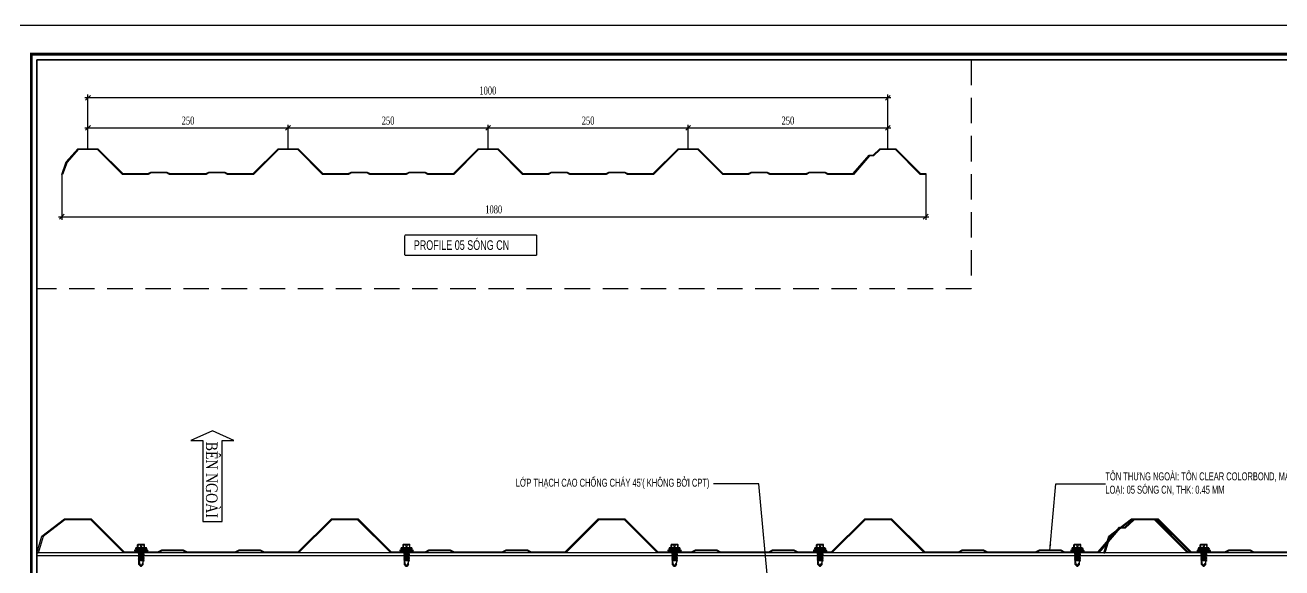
# Model space of a CAD drawing. Header units: inches. Extents: x 315041 to 662841, y -45540 to -35018.
# Drawn here: x 330212.1 to 330604.7, y -35801.8 to -35632.2 of the extents above; entities that cross this region are included whole.
import ezdxf

# ---------------------------------------------------------------- set-up
doc = ezdxf.new("R2010")
doc.units = ezdxf.units.IN
doc.header["$MEASUREMENT"] = 0
doc.linetypes.add('HIDDEN2', pattern=[4.7625, 3.175, -1.5875])
for name, color, linetype in [('2', 2, 'Continuous'), ('3', 3, 'Continuous'), ('7', 7, 'Continuous'), ('BAO KHUNG', 31, 'Continuous'), ('CAUTAO', 7, 'Continuous'), ('STRUCTURE', 1, 'Continuous')]:
    doc.layers.add(name, color=color, linetype=linetype)
doc.styles.add('ST1', font='times.ttf', dxfattribs={"width": 0.7})
doc.styles.add('ST1H', font='vnshxh.shx', dxfattribs={"width": 0.7})
doc.styles.add('vntimeh.shx', font='vntimeh.shx', dxfattribs={"width": 0.8, "bigfont": 'bigfont.shx'})
doc.dimstyles.new('3', dxfattribs={"dimtxt": 3.5, "dimasz": 1.8, "dimexe": 1, "dimexo": 0, "dimgap": 1, "dimtad": 1, "dimdec": 0, "dimlfac": 3, "dimzin": 0, "dimdsep": 46, "dimtxsty": 'ST1H', "dimblk": 'OBLIQUE', "dimcen": 1, "dimdle": 1, "dimclrd": 8, "dimclre": 8, "dimclrt": 3, "dimadec": 0, "dimazin": 0, "dimtfac": 1, "dimtdec": 0, "dimtix": 1, "dimtofl": 0, "dimtmove": 1, "dimatfit": 3, "dimfxl": 0.18, "dimtolj": 1, "dimtzin": 0, "dimlwd": -1, "dimlwe": -1, "dimarcsym": 1})
doc.dimstyles.new('4', dxfattribs={"dimtxt": 2.5, "dimasz": 1.5, "dimexe": 1, "dimexo": 0, "dimgap": 1, "dimtad": 1, "dimdec": 0, "dimlfac": 4, "dimzin": 0, "dimdsep": 46, "dimtxsty": 'ST1', "dimblk": 'OBLIQUE', "dimcen": 1, "dimdle": 1, "dimclrd": 8, "dimclre": 8, "dimclrt": 3, "dimadec": 0, "dimazin": 0, "dimtfac": 1, "dimtdec": 0, "dimtix": 1, "dimtmove": 0, "dimatfit": 3, "dimfxl": 0.18, "dimtfill": 1, "dimtolj": 1, "dimtzin": 0, "dimlwd": -1, "dimlwe": -1, "dimarcsym": 1})

# ---------------------------------------------------------------- blocks, each defined once
blk = doc.blocks.new('A$C75D82031')
at = {"layer": '2', "color": 157, "linetype": 'Continuous'}
blk.add_lwpolyline([(0, 420), (594, 420), (594, 0), (0, 0)], close=True, dxfattribs=at)
at = {"layer": '7', "color": 147, "linetype": 'Continuous'}
blk.add_lwpolyline([(12.33, 57.61), (581.67, 57.61), (581.67, 409.19), (12.33, 409.19)], close=True, dxfattribs=at)
at = {"layer": 'BAO KHUNG', "color": 167, "linetype": 'Continuous', "const_width": 0.871}
blk.add_lwpolyline([(10.59, 9.07), (583.41, 9.07), (583.41, 410.93), (10.59, 410.93)], close=True, dxfattribs=at)
blk = doc.blocks.new('Short_Self_drilling')
at = {"layer": 'STRUCTURE', "color": 1, "linetype": 'Continuous'}
for p, q in [((6.4, 1.7), (-6.4, 1.7)), ((5.1, 3.8), (-5.1, 3.8)), ((-2.6, 2.9), (-5.1, 2.9)), ((-3.4, 3.8), (-3.4, 6.8)), ((3, 7.2), (-3, 7.2)), ((2.6, 2.9), (-2.6, 2.9)), ((-2.1, 2.8), (-2.1, 2.9)), ((6.3, 0), (0, 0)), ((2.2, 2.8), (2.2, 2.9)), ((2.2, -0.5), (2.2, 0)), ((5.1, 2.9), (2.6, 2.9)), ((3.4, 3.8), (3.4, 6.8)), ((3, -1.2), (-2.7, -0.2)), ((3, -2.7), (-2.7, -1.8)), ((3, -4.2), (-2.7, -3.3)), ((3, -5.8), (-2.7, -4.8)), ((3, -7.3), (-2.7, -6.3)), ((-1.9, -8), (-2.7, -7.9)), ((-2.1, -1.4), (-2.1, -0.9)), ((-2.1, -2.9), (-2.1, -2.4)), ((-2.1, -4.4), (-2.1, -3.9)), ((-2.1, -6), (-2.1, -5.4)), ((-2.1, -7.5), (-2.1, -7)), ((-2.1, -12.3), (-2.1, -8.5)), ((3, -8.8), (-1.1, -8.1)), ((2.1, -12.3), (2.1, -9.1)), ((2.2, -2), (2.2, -1.5)), ((2.2, -3.6), (2.2, -3)), ((2.2, -5.1), (2.2, -4.6)), ((2.2, -6.6), (2.2, -6.1)), ((2.2, -8.1), (2.2, -7.6))]:
    blk.add_line(p, q, dxfattribs=at)
blk.add_lwpolyline([(6.4, 1.3), (6.4, 1.7), (2.1, 2.8), (-2.1, 2.8), (-6.4, 1.7), (-6.4, 1.3)], close=True, dxfattribs=at)
for points in [[(-6.4, 1.3, -0.088869), (-6.3, 0), (0, 0)], [(-0.1, 3.8), (-0.3, 6.2, 0.338878), (-3.1, 6.2), (-3.3, 3.8)], [(3.3, 3.8), (3.1, 6.2, 0.338878), (0.3, 6.2), (0.1, 3.8)], [(-0.1, -14), (-1, -12.2, -0.148657), (-1.4, -11.2), (-2, -7.7, -0.815006), (-1.2, -7.8, 0.150833), (-0.8, -8.7)], [(2.1, -12.3), (1.7, -11.7, 0.52242), (0.9, -11.7), (-0.2, -14.2)], [(2.1, -12.3), (0.2, -14.2, -0.333596), (-0.2, -14.2), (-2.1, -12.3)]]:
    blk.add_lwpolyline(points, format="xyb", dxfattribs=at)
for points in [[(3, -1.2), (2.2, -1.5), (-2.1, -0.8), (-2.7, -0.2), (-2.4, 0)], [(3, -2.7), (2.2, -3), (-2.1, -2.4), (-2.7, -1.8), (-2.1, -1.4), (2.2, -2), (3, -2.7)], [(3, -4.2), (2.2, -4.6), (-2.1, -3.9), (-2.7, -3.3), (-2.1, -2.9), (2.2, -3.6), (3, -4.2)], [(3, -5.8), (2.2, -6.1), (-2.1, -5.4), (-2.7, -4.8), (-2.1, -4.4), (2.2, -5.1), (3, -5.8)], [(3, -7.3), (2.2, -7.6), (-2.1, -7), (-2.7, -6.3), (-2.1, -6), (2.2, -6.6), (3, -7.3)], [(-1.8, -8.5), (-2.1, -8.5), (-2.7, -7.9), (-2.1, -7.5), (-1.8, -7.5)], [(-1.3, -7.6), (2.2, -8.1), (3, -8.8)], [(-1.2, 0), (2.2, -0.5), (3, -1.2)], [(3, -8.8), (2.2, -9.1), (-0.8, -8.7)]]:
    blk.add_lwpolyline(points, dxfattribs=at)
for centre, radius, start, end in [((-5, 3.3), 0.455, 109.7949, 250.2674), ((-3, 6.8), 0.429, 90.0311, 180.0311), ((3, 6.8), 0.429, 0.0311, 90.0311), ((5.1, 3.3), 0.435, 279.7276, 80.3347), ((10, 0.2), 3.74, 162.2963, 182.6103)]:
    blk.add_arc(centre, radius, start, end, dxfattribs=at)
blk = doc.blocks.new('_Oblique')
at = {"color": 0, "linetype": 'ByBlock', "lineweight": -2}
blk.add_line((-0.5, -0.5), (0.5, 0.5), dxfattribs=at)
blk = doc.blocks.new('*D769')
at = {"color": 8, "linetype": 'Continuous', "transparency": 16777216}
for p, q in [((330230.71, -35664.34), (330295.22, -35664.34)), ((330231.71, -35670.87), (330231.71, -35663.34)), ((330294.22, -35671.12), (330294.22, -35663.34))]:
    blk.add_line(p, q, dxfattribs=at)
at = {"layer": 'Defpoints', "color": 0, "transparency": 16777216}
for p in [(330294.22, -35664.34), (330231.71, -35670.87), (330294.22, -35671.12)]:
    blk.add_point(p, dxfattribs=at)
at = {"color": 8, "transparency": 16777216, "xscale": 1.5, "yscale": 1.5, "zscale": 1.5, "rotation": 180}
blk.add_blockref('_Oblique', (330231.71, -35664.34), dxfattribs=at)
at = {"color": 8, "transparency": 16777216, "xscale": 1.5, "yscale": 1.5, "zscale": 1.5}
blk.add_blockref('_Oblique', (330294.22, -35664.34), dxfattribs=at)
at = {"color": 3, "transparency": 16777216, "insert": (330262.97, -35662.07), "char_height": 2.5, "attachment_point": 5, "style": 'ST1', "bg_fill": 3, "box_fill_scale": 1.25, "bg_fill_color": 256, "bg_fill_true_color": 13158600, "bg_fill_transparency": 5074780}
blk.add_mtext('\\A1;250', dxfattribs=at)
blk = doc.blocks.new('*D770')
at = {"color": 8, "linetype": 'Continuous', "transparency": 16777216}
for p, q in [((330293.22, -35664.34), (330357.74, -35664.34)), ((330294.22, -35671.12), (330294.22, -35663.34)), ((330356.74, -35671.12), (330356.74, -35663.34))]:
    blk.add_line(p, q, dxfattribs=at)
at = {"layer": 'Defpoints', "color": 0, "transparency": 16777216}
for p in [(330356.74, -35664.34), (330294.22, -35671.12), (330356.74, -35671.12)]:
    blk.add_point(p, dxfattribs=at)
at = {"color": 8, "transparency": 16777216, "xscale": 1.5, "yscale": 1.5, "zscale": 1.5, "rotation": 180}
blk.add_blockref('_Oblique', (330294.22, -35664.34), dxfattribs=at)
at = {"color": 8, "transparency": 16777216, "xscale": 1.5, "yscale": 1.5, "zscale": 1.5}
blk.add_blockref('_Oblique', (330356.74, -35664.34), dxfattribs=at)
at = {"color": 3, "transparency": 16777216, "insert": (330325.48, -35662.07), "char_height": 2.5, "attachment_point": 5, "style": 'ST1', "bg_fill": 3, "box_fill_scale": 1.25, "bg_fill_color": 256, "bg_fill_true_color": 13158600, "bg_fill_transparency": 976668}
blk.add_mtext('\\A1;250', dxfattribs=at)
blk = doc.blocks.new('*D771')
at = {"color": 8, "linetype": 'Continuous', "transparency": 16777216}
for p, q in [((330355.74, -35664.34), (330420.2, -35664.34)), ((330356.74, -35671.12), (330356.74, -35663.34)), ((330419.2, -35671.12), (330419.2, -35663.34))]:
    blk.add_line(p, q, dxfattribs=at)
at = {"layer": 'Defpoints', "color": 0, "transparency": 16777216}
for p in [(330419.2, -35664.34), (330356.74, -35671.12), (330419.2, -35671.12)]:
    blk.add_point(p, dxfattribs=at)
at = {"color": 8, "transparency": 16777216, "xscale": 1.5, "yscale": 1.5, "zscale": 1.5, "rotation": 180}
blk.add_blockref('_Oblique', (330356.74, -35664.34), dxfattribs=at)
at = {"color": 8, "transparency": 16777216, "xscale": 1.5, "yscale": 1.5, "zscale": 1.5}
blk.add_blockref('_Oblique', (330419.2, -35664.34), dxfattribs=at)
at = {"color": 3, "transparency": 16777216, "insert": (330387.97, -35662.07), "char_height": 2.5, "attachment_point": 5, "style": 'ST1', "bg_fill": 3, "box_fill_scale": 1.25, "bg_fill_color": 256, "bg_fill_true_color": 13158600, "bg_fill_transparency": 0}
blk.add_mtext('\\A1;250', dxfattribs=at)
blk = doc.blocks.new('*D772')
at = {"color": 8, "linetype": 'Continuous', "transparency": 16777216}
for p, q in [((330418.2, -35664.34), (330482.6, -35664.34)), ((330419.2, -35671.12), (330419.2, -35663.34)), ((330481.6, -35671.12), (330481.6, -35663.34))]:
    blk.add_line(p, q, dxfattribs=at)
at = {"layer": 'Defpoints', "color": 0, "transparency": 16777216}
for p in [(330481.6, -35664.34), (330419.2, -35671.12), (330481.6, -35671.12)]:
    blk.add_point(p, dxfattribs=at)
at = {"color": 8, "transparency": 16777216, "xscale": 1.5, "yscale": 1.5, "zscale": 1.5, "rotation": 180}
blk.add_blockref('_Oblique', (330419.2, -35664.34), dxfattribs=at)
at = {"color": 8, "transparency": 16777216, "xscale": 1.5, "yscale": 1.5, "zscale": 1.5}
blk.add_blockref('_Oblique', (330481.6, -35664.34), dxfattribs=at)
at = {"color": 3, "transparency": 16777216, "insert": (330450.4, -35662.07), "char_height": 2.5, "attachment_point": 5, "style": 'ST1', "bg_fill": 3, "box_fill_scale": 1.25, "bg_fill_color": 256, "bg_fill_true_color": 13158600, "bg_fill_transparency": 11494220}
blk.add_mtext('\\A1;250', dxfattribs=at)
blk = doc.blocks.new('*D773')
at = {"color": 8, "linetype": 'Continuous', "transparency": 16777216}
for p, q in [((330231.71, -35670.87), (330231.71, -35653.96)), ((330481.6, -35671.12), (330481.6, -35653.96)), ((330482.6, -35654.96), (330230.71, -35654.96))]:
    blk.add_line(p, q, dxfattribs=at)
at = {"layer": 'Defpoints', "color": 0, "transparency": 16777216}
for p in [(330231.71, -35654.96), (330231.71, -35670.87), (330481.6, -35671.12)]:
    blk.add_point(p, dxfattribs=at)
at = {"color": 8, "transparency": 16777216, "xscale": 1.5, "yscale": 1.5, "zscale": 1.5, "rotation": 180}
blk.add_blockref('_Oblique', (330231.71, -35654.96), dxfattribs=at)
at = {"color": 8, "transparency": 16777216, "xscale": 1.5, "yscale": 1.5, "zscale": 1.5}
blk.add_blockref('_Oblique', (330481.6, -35654.96), dxfattribs=at)
at = {"color": 3, "transparency": 16777216, "insert": (330356.65, -35652.69), "char_height": 2.5, "attachment_point": 5, "style": 'ST1', "bg_fill": 3, "box_fill_scale": 1.25, "bg_fill_color": 256, "bg_fill_true_color": 13158600, "bg_fill_transparency": 0}
blk.add_mtext('\\A1;1000', dxfattribs=at)
blk = doc.blocks.new('*D774')
at = {"color": 8, "linetype": 'Continuous', "transparency": 16777216}
for p, q in [((330223.52, -35678.91), (330223.52, -35693.1)), ((330493.44, -35678.86), (330493.44, -35693.1)), ((330222.52, -35692.1), (330494.44, -35692.1))]:
    blk.add_line(p, q, dxfattribs=at)
at = {"layer": 'Defpoints', "color": 0, "transparency": 16777216}
for p in [(330223.52, -35678.91), (330493.44, -35678.86), (330493.44, -35692.1)]:
    blk.add_point(p, dxfattribs=at)
at = {"color": 8, "transparency": 16777216, "xscale": 1.5, "yscale": 1.5, "zscale": 1.5, "rotation": 180}
blk.add_blockref('_Oblique', (330223.52, -35692.1), dxfattribs=at)
at = {"color": 8, "transparency": 16777216, "xscale": 1.5, "yscale": 1.5, "zscale": 1.5}
blk.add_blockref('_Oblique', (330493.44, -35692.1), dxfattribs=at)
at = {"color": 3, "transparency": 16777216, "insert": (330358.48, -35689.82), "char_height": 2.5, "attachment_point": 5, "style": 'ST1', "bg_fill": 3, "box_fill_scale": 1.25, "bg_fill_color": 256, "bg_fill_true_color": 13158600, "bg_fill_transparency": 0}
blk.add_mtext('\\A1;1080', dxfattribs=at)

msp = doc.modelspace()

# ---------------------------------------------------------------- linework, layer by layer
at = {"color": 94}
msp.add_line((330785.1113, -35798.0286), (330215.7734, -35798.0286), dxfattribs=at)
at = {"color": 8}
msp.add_lwpolyline([(330215.7734, -35643.0427), (330785.1113, -35643.0427), (330785.1113, -35994.6225), (330215.7734, -35994.6225)], close=True, dxfattribs=at)
at = {"color": 3, "ltscale": 15}
for points in [[(330493.4371, -35678.8622), (330491.7189, -35678.8622), (330483.9927, -35671.1244), (330479.1975, -35671.1244), (330477.0887, -35673.0904), (330475.8572, -35673.0904), (330470.9139, -35678.8622), (330462.8392, -35678.8622), (330461.9332, -35678.4129), (330457.0582, -35678.4129), (330456.1523, -35678.8622), (330444.7596, -35678.8622), (330443.8536, -35678.4129), (330438.9787, -35678.4129), (330438.0727, -35678.8622), (330430.0099, -35678.8622), (330422.2211, -35671.1244), (330416.1772, -35671.1244), (330408.3884, -35678.8622), (330400.3256, -35678.8622), (330399.4196, -35678.4129), (330394.5446, -35678.4129), (330393.6387, -35678.8622), (330382.246, -35678.8622), (330381.34, -35678.4129), (330376.4651, -35678.4129), (330375.5591, -35678.8622), (330367.4958, -35678.8622), (330359.7654, -35671.1244), (330353.7226, -35671.1244), (330345.9923, -35678.8622), (330337.8649, -35678.8622), (330336.9589, -35678.4129), (330332.0839, -35678.4129), (330331.178, -35678.8622), (330319.7853, -35678.8622), (330318.8793, -35678.4129), (330314.0044, -35678.4129), (330313.0984, -35678.8622), (330305.0356, -35678.8622), (330297.2468, -35671.1244), (330291.2029, -35671.1244), (330283.4141, -35678.8622), (330275.2872, -35678.8622), (330274.3812, -35678.4129), (330269.5063, -35678.4129), (330268.6003, -35678.8622), (330257.2076, -35678.8622), (330256.3017, -35678.4129), (330251.4267, -35678.4129), (330250.5207, -35678.8622), (330242.4574, -35678.8622), (330234.727, -35671.1244), (330228.665, -35671.1244), (330225.1971, -35675.0368), (330223.7669, -35678.9098), (330223.5169, -35678.9098), (330224.9471, -35674.913), (330228.5807, -35670.8744), (330234.8307, -35670.8744), (330242.561, -35678.6122), (330250.4621, -35678.6122), (330251.3681, -35678.1629), (330256.3603, -35678.1629), (330257.2662, -35678.6122), (330268.5417, -35678.6122), (330269.4477, -35678.1629), (330274.4398, -35678.1629), (330275.3458, -35678.6122), (330283.311, -35678.6122), (330291.0998, -35670.8744), (330297.3498, -35670.8744), (330305.1387, -35678.6122), (330313.0398, -35678.6122), (330313.9458, -35678.1629), (330318.9379, -35678.1629), (330319.8439, -35678.6122), (330331.1194, -35678.6122), (330332.0253, -35678.1629), (330337.0175, -35678.1629), (330337.9235, -35678.6122), (330345.8887, -35678.6122), (330353.619, -35670.8744), (330359.869, -35670.8744), (330367.5994, -35678.6122), (330375.5005, -35678.6122), (330376.4065, -35678.1629), (330381.3986, -35678.1629), (330382.3046, -35678.6122), (330393.5801, -35678.6122), (330394.4861, -35678.1629), (330399.4782, -35678.1629), (330400.3842, -35678.6122), (330408.2853, -35678.6122), (330416.0741, -35670.8744), (330422.3241, -35670.8744), (330430.113, -35678.6122), (330438.0141, -35678.6122), (330438.9201, -35678.1629), (330443.9122, -35678.1629), (330444.8182, -35678.6122), (330456.0937, -35678.6122), (330456.9997, -35678.1629), (330461.9918, -35678.1629), (330462.8978, -35678.6122), (330470.7989, -35678.6122), (330475.7422, -35672.8404), (330476.9902, -35672.8404), (330479.0991, -35670.8744), (330484.0912, -35670.8744), (330491.8025, -35678.5984), (330493.4371, -35678.5984)], [(330579.3336, -35797.1397), (330575.2649, -35797.1397), (330564.9634, -35786.8226), (330558.5698, -35786.8226), (330555.758, -35789.4439), (330554.1161, -35789.4439), (330547.525, -35797.1397), (330536.7587, -35797.1397), (330535.5507, -35796.5407), (330529.0508, -35796.5407), (330527.8428, -35797.1397), (330512.6526, -35797.1397), (330511.4446, -35796.5407), (330504.9447, -35796.5407), (330503.7367, -35797.1397), (330492.9863, -35797.1397), (330482.6012, -35786.8226), (330474.5427, -35786.8226), (330464.1576, -35797.1397), (330453.4072, -35797.1397), (330452.1992, -35796.5407), (330445.6993, -35796.5407), (330444.4913, -35797.1397), (330429.3011, -35797.1397), (330428.0932, -35796.5407), (330421.5932, -35796.5407), (330420.3852, -35797.1397), (330409.6341, -35797.1397), (330399.327, -35786.8226), (330391.27, -35786.8226), (330380.9628, -35797.1397), (330370.1263, -35797.1397), (330368.9183, -35796.5407), (330362.4183, -35796.5407), (330361.2104, -35797.1397), (330346.0202, -35797.1397), (330344.8122, -35796.5407), (330338.3123, -35796.5407), (330337.1043, -35797.1397), (330326.3539, -35797.1397), (330315.9688, -35786.8226), (330307.9103, -35786.8226), (330297.5252, -35797.1397), (330286.6894, -35797.1397), (330285.4814, -35796.5407), (330278.9815, -35796.5407), (330277.7735, -35797.1397), (330262.5833, -35797.1397), (330261.3753, -35796.5407), (330254.8754, -35796.5407), (330253.6674, -35797.1397), (330242.9163, -35797.1397), (330232.6091, -35786.8226), (330224.5265, -35786.8226), (330217.6803, -35792.0391), (330216.1067, -35797.2032), (330215.7734, -35797.2032), (330217.347, -35791.874), (330224.414, -35786.4893), (330232.7473, -35786.4893), (330243.0544, -35796.8064), (330253.5893, -35796.8064), (330254.7973, -35796.2073), (330261.4534, -35796.2073), (330262.6614, -35796.8064), (330277.6954, -35796.8064), (330278.9033, -35796.2073), (330285.5595, -35796.2073), (330286.7675, -35796.8064), (330297.3878, -35796.8064), (330307.7729, -35786.4893), (330316.1062, -35786.4893), (330326.4913, -35796.8064), (330337.0262, -35796.8064), (330338.2341, -35796.2073), (330344.8903, -35796.2073), (330346.0983, -35796.8064), (330361.1323, -35796.8064), (330362.3402, -35796.2073), (330368.9964, -35796.2073), (330370.2044, -35796.8064), (330380.8247, -35796.8064), (330391.1318, -35786.4893), (330399.4651, -35786.4893), (330409.7723, -35796.8064), (330420.3071, -35796.8064), (330421.5151, -35796.2073), (330428.1713, -35796.2073), (330429.3792, -35796.8064), (330444.4132, -35796.8064), (330445.6212, -35796.2073), (330452.2774, -35796.2073), (330453.4853, -35796.8064), (330464.0202, -35796.8064), (330474.4053, -35786.4893), (330482.7386, -35786.4893), (330493.1237, -35796.8064), (330503.6586, -35796.8064), (330504.8666, -35796.2073), (330511.5227, -35796.2073), (330512.7307, -35796.8064), (330527.7647, -35796.8064), (330528.9726, -35796.2073), (330535.6288, -35796.2073), (330536.8368, -35796.8064), (330547.3716, -35796.8064), (330553.9627, -35789.1106), (330555.6267, -35789.1106), (330558.4385, -35786.4893), (330565.0947, -35786.4893), (330575.3764, -35796.7879), (330579.3336, -35796.7879)]]:
    msp.add_lwpolyline(points, close=True, dxfattribs=at)
msp.add_lwpolyline([(330611.1068, -35797.1397), (330595.9166, -35797.1397), (330594.7087, -35796.5407), (330588.2087, -35796.5407), (330587.0007, -35797.1397), (330576.2496, -35797.1397), (330565.9425, -35786.8226), (330557.8598, -35786.8226), (330551.0136, -35792.0391), (330549.4401, -35797.2032), (330549.1067, -35797.2032), (330550.6803, -35791.874), (330557.7473, -35786.4893), (330566.0806, -35786.4893), (330576.3878, -35796.8064), (330586.9226, -35796.8064), (330588.1306, -35796.2073), (330594.7868, -35796.2073), (330595.9947, -35796.8064), (330611.0287, -35796.8064)], dxfattribs=at)
at = {"color": 94}
msp.add_lwpolyline([(330215.7734, -35857.2508), (330785.1113, -35857.2508), (330785.1113, -35797.1397), (330215.7734, -35797.1397)], close=True, dxfattribs=at)
at = {"layer": 'CAUTAO', "color": 3}
msp.add_lwpolyline([(330270.5924, -35758.9864), (330263.8424, -35762.0635), (330267.5924, -35762.0635), (330267.5924, -35787.3099), (330273.5924, -35787.3099), (330273.5924, -35762.0635), (330277.3234, -35762.0635), (330270.5924, -35758.9864)], dxfattribs=at)

# ---------------------------------------------------------------- block references
at = {"color": 1}
msp.add_blockref('A$C75D82031', (330203.4424, -36052.2326), dxfattribs=at)
at = {"color": 1, "xscale": 0.320000000024784, "yscale": 0.3199999998323619, "zscale": 0.3199999999999999, "rotation": 359.9688724451954}
for p in [(330248.3219, -35796.8064), (330331.2286, -35796.8064), (330414.9674, -35796.8064), (330460.4354, -35796.8064), (330540.8363, -35796.8064), (330580.3021, -35796.8064)]:
    msp.add_blockref('Short_Self_drilling', p, dxfattribs=at)

# ---------------------------------------------------------------- texts
at = {"layer": 'CAUTAO', "color": 3, "insert": (330270.3602, -35774.2939), "char_height": 3.6, "attachment_point": 5, "rotation": 270, "style": 'vntimeh.shx'}
msp.add_mtext('\\A1;bªn ngoµi', dxfattribs=at)

# ---------------------------------------------------------------- leaders
at = {"color": 9}
msp.add_leader([(330445.3765, -35819.244), (330441.358, -35775.5856), (330425.8719, -35775.5856)], dimstyle='3', override={"dimgap": 1, "dimtad": 0}, dxfattribs=at)

# ---------------------------------------------------------------- next in the draw order: texts
at = {"layer": '3', "char_height": 2.5, "style": 'ST1H', "bg_fill": 2}
for s, insert, attachment_point in [('\\A1;t«n th\xadng NGOµI: T¤N CLEAR COLORBOND, mµu: .........\\PlO¹I: 05 SãNG CN, THK: 0.45 MM', (330549.5858, -35775.5856), 4), ("\\A1;líP TH¹CH CAO CHèNG CH¸Y 45'( KH¤NG BëI cpt)", (330425.8719, -35775.5856), 6)]:
    msp.add_mtext(s, dxfattribs=dict(at, insert=insert, attachment_point=attachment_point))

# ---------------------------------------------------------------- next in the draw order: dimensions: what is measured, and where the dimension line sits
at = {"color": 2}
for base, p1, p2, picture, middle in [((330294.2248, -35664.3408), (330231.7057, -35670.8744), (330294.2248, -35671.1244), '*D769', (330262.9652, -35662.0692)), ((330493.4371, -35692.0958), (330223.5169, -35678.9098), (330493.4371, -35678.8622), '*D774', (330358.477, -35689.8242))]:
    dim = msp.add_linear_dim(base=base, p1=p1, p2=p2, dimstyle='4', dxfattribs=at)
    dim.commit()
    dim.dimension.update_dxf_attribs({"geometry": picture, "text_midpoint": middle})

# ---------------------------------------------------------------- next in the draw order: texts
at = {"layer": '3', "insert": (330332.7247, -35698.4789), "char_height": 3, "attachment_point": 4, "style": 'ST1H', "bg_fill": 2}
msp.add_mtext('\\A1;\\P PROFILE 05 SãNG CN', dxfattribs=at)

# ---------------------------------------------------------------- next in the draw order: dimensions: what is measured, and where the dimension line sits
at = {"color": 2}
dim = msp.add_linear_dim(base=(330356.744, -35664.3408), p1=(330294.2248, -35671.1244), p2=(330356.744, -35671.1244), dimstyle='4', override={"dimtmove": 1}, dxfattribs=at)
dim.commit()
dim.dimension.update_dxf_attribs({"geometry": '*D770', "text_midpoint": (330325.4844, -35662.0692)})

# ---------------------------------------------------------------- next in the draw order: leaders
at = {"color": 9}
msp.add_leader([(330532.1864, -35796.3733), (330534.0998, -35775.5856), (330549.5858, -35775.5856)], dimstyle='3', override={"dimgap": 1, "dimtad": 0}, dxfattribs=at)

# ---------------------------------------------------------------- next in the draw order: linework, layer by layer
at = {"color": 1}
msp.add_lwpolyline([(330330.9424, -35697.7992), (330371.6348, -35697.7992, -0.41421356), (330371.8848, -35698.0492), (330371.8848, -35703.9808, -0.41421356), (330371.6348, -35704.2308), (330330.9424, -35704.2308, -0.41421356), (330330.6924, -35703.9808), (330330.6924, -35698.0492, -0.41421356)], format="xyb", close=True, dxfattribs=at)

# ---------------------------------------------------------------- next in the draw order: dimensions: what is measured, and where the dimension line sits
at = {"color": 2}
dim = msp.add_linear_dim(base=(330419.1991, -35664.3408), p1=(330356.744, -35671.1244), p2=(330419.1991, -35671.1244), dimstyle='4', override={"dimtmove": 1}, dxfattribs=at)
dim.commit()
dim.dimension.update_dxf_attribs({"geometry": '*D771', "text_midpoint": (330387.9716, -35662.0692)})

# ---------------------------------------------------------------- next in the draw order: dimensions: what is measured, and where the dimension line sits
dim = msp.add_linear_dim(base=(330481.5951, -35664.3408), p1=(330419.1991, -35671.1244), p2=(330481.5951, -35671.1244), dimstyle='4', override={"dimtmove": 1}, dxfattribs=at)
dim.commit()
dim.dimension.update_dxf_attribs({"geometry": '*D772', "text_midpoint": (330450.3971, -35662.0692)})

# ---------------------------------------------------------------- next in the draw order: dimensions: what is measured, and where the dimension line sits
dim = msp.add_linear_dim(base=(330231.7057, -35654.9587), p1=(330481.5951, -35671.1244), p2=(330231.7057, -35670.8744), dimstyle='4', dxfattribs=at)
dim.commit()
dim.dimension.update_dxf_attribs({"geometry": '*D773', "text_midpoint": (330356.6504, -35652.687)})

# ---------------------------------------------------------------- next in the draw order: linework, layer by layer
at = {"color": 8, "linetype": 'HIDDEN2', "ltscale": 2.5}
msp.add_lwpolyline([(330215.7734, -35643.0427), (330507.6308, -35643.0427), (330507.6308, -35714.61), (330215.7734, -35714.61)], close=True, dxfattribs=at)

doc.saveas('drawing.dxf')
